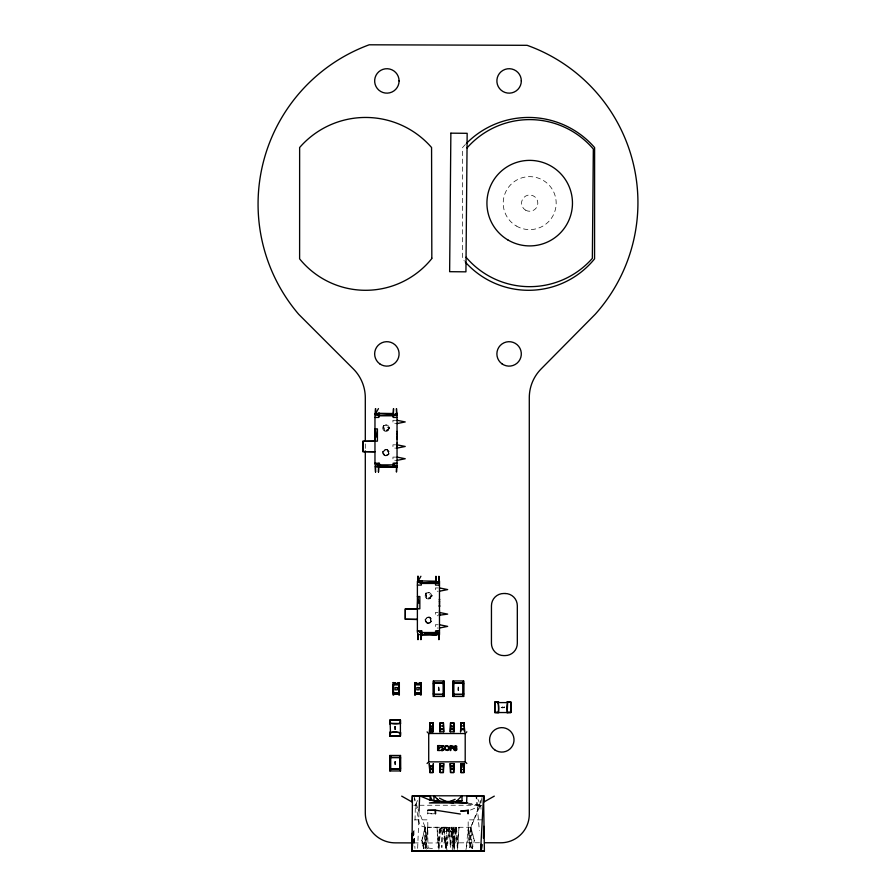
<?xml version="1.0" encoding="UTF-8"?>
<svg xmlns="http://www.w3.org/2000/svg" width="896" height="896" viewBox="0 0 896 896"><rect width="100%" height="100%" fill="white"/><g stroke="black" fill="none" stroke-linecap="round" stroke-linejoin="round"><path stroke-width="0.67" stroke-dasharray="4.48 3.36" d="M413.594 831.432L413.773 843.326M435.366 813.702L427.75 813.994L427.784 811.451M438.939 688.195L438.458 687.758M438.883 849.408L439.421 827.266L438.2 847.571L436.979 827.266L438.883 849.408L440.642 827.266L441.874 847.571L443.094 827.266L445.85 849.397L449.21 827.266L427.605 827.266L423.629 848.781L421.826 840.325L425.152 827.266L418.018 809.133M413.672 831.41L413.291 838.13M417.659 848.355L419.026 812.392M458.55 687.758L457.934 688.195L458.741 687.994M394.901 762.854L395.528 762.429L394.811 762.742M413.93 843.416L414.288 836.976L414.96 848.49M426.294 849.094L428.008 847.986L427.605 827.266L426.373 847.571L425.152 827.266L419.765 825.373L414.344 798.493M481.611 798.493L480.558 805.246L470.814 827.266L469.594 847.571L468.373 827.266L465.954 849.61L470.814 827.266L479.483 805.246L481.667 797.138M449.21 827.266L450.43 847.571L451.651 827.266L452.267 849.408L452.883 827.266L454.104 846.35L455.325 827.266L457.509 849.677L458.998 827.266L457.766 847.571L456.546 827.266L454.104 849.408L451.651 827.266L450.43 846.35L449.21 827.266L446.914 849.498L440.81 827.434M503.91 707.482C503.037 706.563 504.078 708.434 503.653 707.078M458.718 689.27C457.397 689.483 458.842 689.718 458.73 688.352L458.002 688.778M394.912 762.653L394.811 763.56L395.629 763.146M458.629 689.259L457.912 689.181L458.416 689.595M439.062 690.402C438.256 688.677 439.309 691.253 438.256 689.976L439.062 690.278L438.256 689.976M427.605 827.266L425.432 849.643L425.152 827.266L470.814 827.266L474.365 840.549L472.304 848.635L470.814 827.266L474.365 840.549M458.73 690.402C457.912 688.677 458.976 691.253 457.912 689.976L458.73 690.278L457.912 689.976M395.002 728.974L395.55 728.504L394.822 728.974M395.494 763.717L394.878 764.187L395.606 763.717M502.454 707.056L501.906 707.37L502.555 707.784C502.522 705.533 501.256 708.658 503.16 707.784L503.048 707.056M458.618 687.848L458.002 688.106M455.358 831.488L456.042 829.506L454.675 829.506L455.347 831.488M383.141 426.574L383.51 425.41L386.691 425.141L389.693 428.187L387.408 430.685L384.709 431.144L383.141 426.574L386.691 425.141M425.566 594.227L425.936 593.051L429.117 592.782L432.118 595.829L429.834 598.338L427.134 598.797L425.566 594.227L429.117 592.782M468.373 827.266L470.982 849.43L474.264 840.403M501.11 707.784C502.432 707.28 500.573 707.056 501.85 707.784M385.213 455.795L389.066 453.902L387.307 449.523L384.597 449.982L382.648 451.629L382.872 453.074L385.213 455.795L388.875 454.093L387.307 449.523L382.648 451.629L385.213 455.795L389.066 453.902M427.638 623.448L431.502 621.544L429.733 617.165L427.034 617.635L425.074 619.282L425.298 620.715L427.638 623.448L431.301 621.734L429.733 617.165L425.074 619.282L427.638 623.448L431.502 621.544M417.502 800.52L415.352 805.246L415.027 819.851L413.941 821.766M389.133 427.605L387.408 430.685L384.541 430.808M431.57 595.246L429.834 598.338L426.966 598.461M502.107 707.123L502.331 707.694M427.75 813.994L428.277 813.131L433.003 813.512M394.755 727.037C396.2 725.827 394.621 727.395 394.979 726.499M458.483 689.472L458.315 689.494M438.648 689.494L439.062 688.946C436.822 689.091 439.936 690.39 439.062 688.352L438.256 688.778M438.838 689.562L438.413 689.405M470.523 810.018L482.115 805.246L413.784 805.246M395.629 761.936C395.046 762.765 394.99 761.018 395.629 761.835C393.534 761.555 396.704 761.947 394.811 762.126M438.782 690.178L439.062 689.786M458.506 690.2L458.73 689.786M395.069 726.813L394.755 726.298M426.048 842.923L413.37 842.912M387.464 449.859L384.597 449.982L382.872 453.074L385.325 455.526M429.901 617.512L427.034 617.635L425.298 620.715L427.75 623.179M479.528 842.755L426.25 843.002M395.685 420.302L392.952 420.302L392.952 423.573L395.685 423.573M395.685 444.83L392.952 444.83L392.952 448.101L395.685 448.101M395.685 457.106L392.952 457.106L392.952 460.376L395.685 460.376M438.11 587.944L435.389 587.944L435.389 591.214L438.11 591.214M438.11 612.483L435.389 612.483L435.389 615.754L438.11 615.754M438.11 624.747L435.389 624.747L435.389 628.018L438.11 628.018M438.973 687.21L438.256 687.098L439.062 687.523M458.64 687.21L457.912 687.098L458.73 687.523M395.573 727.933L394.755 728.347C395.158 726.376 395.685 727.328 394.755 727.754L395.371 727.261M394.845 728.246L395.483 728.246M394.755 729.187L395.573 729.602L394.845 729.49M394.901 763.448L395.539 763.448M394.811 764.4L395.629 764.814M414.613 819.851L427.806 819.851L427.806 836.976M481.858 819.851L468.171 819.851L468.171 836.976M447.541 829.752L448.974 829.752L447.541 830.2M468.339 804.149L480.558 805.246L477.915 799.333M428.008 847.986L434.806 848.882M467.578 802.995L480.558 805.246M395.472 761.869L394.811 761.634M417.502 807.845L414.299 797.138M421.826 840.325L424.984 848.478M387.307 449.523L388.875 454.093M429.733 617.165L431.301 621.734M477.288 806.87L479.349 830.424M480.715 805.246L481.029 809.234M456.546 827.266L457.509 849.677M470.814 827.266L470.982 849.43M413.974 830.368L413.986 842.811M365.299 443.934L365.299 450.912M465.405 144.446A87.416 87.416 0 0 0 462.605 147.515L462.582 258.854A84.974 84.974 0 0 0 464.386 260.994M446.768 827.266L445.85 849.397L444.315 827.266L445.536 847.571L446.768 827.266M455.325 827.266L454.104 849.408L452.883 827.266L454.104 847.571L455.325 827.266M425.152 827.266L423.629 848.781L422.162 840L425.152 827.266M453.253 829.998L452.189 831.757L449.971 831.992L449.971 827.915L452.48 828.341L453.253 829.998M443.195 829.405L443.374 830.917A1.971 1.971 0 0 0 444.371 831.88L446.197 831.331C438.491 831.197 449.646 826.706 444.573 827.915A1.714 1.714 0 0 0 443.542 828.587L443.195 829.405M452.704 829.987L452.234 831.186L450.52 831.544L450.52 828.363L452.144 828.677L452.704 829.987M456.635 827.915L456.221 829.058L454.541 829.058L453.555 827.915L455.09 831.992L457.229 827.915L456.635 827.915M389.693 428.187L384.709 431.144L383.51 425.41L389.693 428.187M432.118 595.829L427.134 598.797L425.936 593.051L432.118 595.829M504.414 706.966L503.989 707.784L504.414 706.966M442.814 827.915L440.72 827.915L440.72 831.992L441.269 828.363L442.814 827.915M449.176 827.915L446.992 827.915L446.992 831.992L449.075 831.992L447.541 831.544L447.541 828.363L449.176 827.915M525.56 210.157A8.154 8.154 0 0 0 537.846 203.213A8.154 8.154 0 0 0 525.683 196.045A8.154 8.154 0 0 0 525.56 210.157M516.253 225.96A26.488 26.488 0 0 0 556.17 203.381A26.488 26.488 0 0 0 516.656 180.085A26.488 26.488 0 0 0 516.253 225.96M426.776 623.034A3.259 3.259 0 0 0 431.659 620.211A3.259 3.259 0 0 0 426.776 617.378A3.259 3.259 0 0 0 426.776 623.034M426.776 598.584A3.259 3.259 0 0 0 431.659 595.762A3.259 3.259 0 0 0 426.776 592.939A3.259 3.259 0 0 0 426.776 598.584M384.059 455.19A3.259 3.259 0 0 0 389.211 452.894A3.259 3.259 0 0 0 384.653 449.579A3.259 3.259 0 0 0 384.059 455.19M384.35 430.931A3.259 3.259 0 0 0 389.234 428.109A3.259 3.259 0 0 0 384.35 425.286A3.259 3.259 0 0 0 384.35 430.931"/><path stroke-width="1.34" d="M464.094 769.496L464.094 772.542L460.902 772.542L460.891 763.605L464.419 763.594L464.094 769.496L460.914 769.496L460.891 763.605M466.827 763.47L465.203 761.846L465.203 733.533L466.816 731.842M510.866 712.533L510.832 702.162L510.866 712.533L494.794 712.544L494.827 702.162L498.478 702.027M393.288 692.776L393.31 684.611L399.19 684.634L399.179 692.787L393.288 692.776L399.179 692.787M415.027 692.776L415.038 684.611L420.93 684.634L420.907 692.787L415.027 692.776L420.907 692.787M429.834 725.894L429.845 722.837L433.048 722.859L433.037 731.774L429.509 731.786L429.834 725.894L433.026 726.107M433.026 769.485L433.026 772.542L429.834 772.542L429.33 763.594L429.834 772.542L433.026 772.486L433.35 763.594L433.026 769.485L429.834 769.496M440.194 725.894L440.194 722.837L443.408 722.859L443.733 731.786L439.858 731.786L440.194 725.894L443.374 726.107M443.386 769.485L443.374 772.542L440.16 772.52L439.835 763.594L443.71 763.594L443.386 769.485L440.194 769.272L439.835 763.594M450.542 725.894L450.554 722.837L453.768 722.859L454.093 731.786L450.218 731.786L450.542 725.894L453.734 726.107M453.734 769.485L453.734 772.542L450.52 772.52L450.195 763.594L454.059 763.594L453.734 769.485L450.554 769.272L450.195 763.594M460.914 769.496L460.902 772.542L464.094 772.486L464.419 763.594L460.891 763.818L464.117 766.707L460.891 767.2M460.902 722.837L460.578 731.786L460.902 722.837L464.083 722.837L464.598 731.786L464.083 722.837M433.037 728.179L429.811 728.672L433.037 731.562L429.509 731.786L429.845 722.837M433.037 731.774L433.048 722.859M440.194 722.837L439.858 731.786M450.218 731.786L450.554 722.837M454.059 763.594L453.734 772.486L450.542 772.486L450.554 769.272M400.512 732.368L400.4 736.075L400.4 719.981L390.04 720.026L389.906 723.677M466.57 802.962L456.221 801.494L439.779 801.461L429.397 802.962L466.57 802.962L466.917 795.962L483.56 795.794L484.4 851.066L412.003 851.054L412.44 795.794L429.061 795.962L419.653 795.794L419.07 811.003M494.794 712.544L494.794 702.128L498.747 702.027M395.102 684.163L395.125 682.83L393.142 682.573L393.142 694.837L396.2 693.661L399.347 694.837L399.347 682.573L396.278 683.749L395.125 682.83M400.4 736.075L400.512 732.514M443.733 731.786L443.408 722.859M454.093 731.786L453.768 722.859M483.907 826.314L483.392 838.141M440.194 769.272L440.16 772.52L443.374 772.486L443.71 763.594M481.264 844.278L481.152 851.2L412.003 851.054L412.037 833.302M389.906 723.946L390.04 720.026L390.477 732.726A18.234 18.234 0 0 1 399.941 732.726L400.344 732.726M378.65 465.763L378.47 472.058L378.65 465.763L375.368 466.043L375.547 472.058L375.368 466.043M375.368 414.602L375.547 408.61L375.368 414.602L378.773 415.285L392.549 414.4L393.299 413.538L393.534 408.61L393.366 414.602L392.549 414.4M417.805 582.254L417.973 576.262L417.805 582.254L421.198 582.926L434.974 582.042L435.725 581.179L435.96 576.262L435.792 582.254L432.802 582.68M414.87 694.837L414.87 682.573L417.939 683.749L421.075 682.573L421.075 694.837L418.018 693.661L414.87 694.837L418.018 693.661M481.286 848.501L481.152 851.2L413.997 851.11L417.558 851.122M483.56 795.794L480.581 851.054L484.4 851.066M468.306 810.23L468.082 813.848L467.701 810.723L468.306 810.23L460.634 811.082L467.701 810.723M454.339 749.101C457.296 746.01 455.314 752.752 454.451 748.586L454.832 748.283M441.65 746.558C442.546 747.802 445.917 750.355 441.93 750.557C439.096 750.042 446.69 749.683 441.291 747.678A1.131 1.131 0 0 1 440.966 746.906L441.75 745.741L443.778 745.685C444.035 746.11 440.787 746.659 441.65 746.558L442.646 746.088M412.003 851.054L412.642 844.592M397.04 437.461L397.13 437.405M439.555 604.688L439.555 605.058M452.547 747.118L450.811 748.115L452.435 747.611L451.898 748.082M397.04 437.763L397.13 437.147M439.477 605.405L439.477 605.102M397.04 436.374L397.04 436.162M439.477 600.824L439.477 602.336M439.477 604.016L439.555 602.907M482.272 844.67L481.152 851.2L480.67 845.656M397.04 438.76L397.04 438.995M439.477 606.413L439.477 605.707L439.477 606.648M397.04 448.022L397.04 447.227M397.04 431.346L397.13 432.096M397.04 434.078L397.13 434.179M397.04 446.746L397.04 446.163M439.477 614.398L439.555 613.637L439.477 614.555M498.333 703.45C497.941 698.006 498.534 708.837 498.747 712.634M439.555 613.749L439.555 614.466M439.062 581.571L439.062 582.277L438.894 576.262L439.062 581.571L435.389 582.635L435.725 581.179L421.075 580.944L417.805 581.627L420.907 576.262M399.963 757.366L400.512 755.474L389.906 755.474L389.906 770.952L400.512 770.952L400.512 755.474L399.694 756.694L399.694 769.731L400.512 770.952L399.963 769.059M443.699 681.912L443.15 683.816L443.968 683.816M498.478 712.634L494.894 712.376M397.04 438.581L397.04 438.054M396.637 413.93L396.637 414.635L396.469 408.61L396.637 413.93L392.952 414.982L393.299 413.538L378.65 413.302L375.368 413.974L379.467 413.347L378.773 415.285L375.368 413.974L378.47 408.61M421.893 581L421.198 582.926L417.805 581.627L421.893 581L421.893 582.333M439.477 615.462L439.477 614.88M507.562 712.454L507.528 712.062A18.234 18.234 0 0 1 507.528 702.598L498.131 702.598A18.234 18.234 0 0 1 498.131 712.062L498.131 712.466M397.04 434.683L397.04 433.832M439.477 600.253L439.477 598.987M395.002 463.232L392.549 466.67L378.706 467.141L396.637 466.693L396.469 472.058L396.637 466.066L396.637 466.693L392.549 466.67L379.467 465.461L378.706 467.141L375.368 466.738M456.008 747.275C455.213 743.859 454.149 749.672 456.098 746.648M400.344 723.318L400.4 719.981L400.512 723.677M433.373 683.816L434.19 683.816L433.373 680.96L434.19 682.181L434.19 695.229L433.373 696.45L443.968 696.45L443.968 680.96L433.373 680.96L433.373 696.45L434.19 693.594L433.373 693.594M443.968 696.45L443.15 695.229L443.15 682.181L443.968 680.96M389.906 770.952L390.723 769.731L390.723 756.694L389.906 755.474M453.04 683.816L453.846 683.816L453.04 680.96L453.846 682.181L453.846 695.229L453.04 696.45L463.635 696.45L463.635 680.96L453.04 680.96L453.04 696.45L453.846 693.594L453.04 693.594M463.635 693.594L462.818 693.594L463.635 696.45L462.818 695.229L462.818 682.181L463.635 680.96L462.818 683.816L463.635 683.816M443.218 749.638L442.624 749.997M454.171 747.398L454.653 747.858L453.746 749.347A1.355 1.355 0 0 0 454.507 750.389L456.322 750.277A1.31 1.31 0 0 0 456.859 749.493L456.882 748.899A1.422 1.422 0 0 0 456.366 748.026L456.736 747.074A1.165 1.165 0 0 0 456.344 745.875L454.126 746.211A1.154 1.154 0 0 0 453.981 746.939L454.373 747.634M437.427 630.885L434.974 634.312L421.142 634.794L417.805 634.39L417.805 633.685L417.973 639.71L417.805 634.39M397.04 444.013L397.04 442.982M439.477 611.654L439.477 610.624M439.555 599.749L439.477 599.234M443.946 683.032L443.968 694.411L433.373 694.411L433.373 682.998L443.968 682.998L433.373 682.998M400.478 757.546L400.512 768.914L389.906 768.914L389.906 757.501L400.512 757.501L389.906 757.501M453.04 694.411L453.04 682.998L463.635 682.998L463.635 694.411L453.04 694.411L463.635 694.411M397.04 446.085L397.13 446.824M456.221 801.494L462.011 795.794L462.011 800.688L456.221 801.494L462.011 800.688M465.203 761.846L428.714 761.869L427.056 763.504M393.31 684.611L399.19 684.634M415.038 684.611L420.93 684.634M435.086 810.723L435.49 813.882L435.68 810.23L427.851 810.309L435.68 810.23L460.32 814.027M389.906 732.368L390.006 736.053L400.378 736.03M396.2 683.749L399.347 682.573M396.278 693.661L393.142 694.837M417.939 683.749L421.075 682.573M454.451 748.586L455.056 748.205M393.12 465.685L397.04 467.32L397.04 413.347L393.12 415.8L378.885 415.8L374.965 413.594L374.965 464.867M420.157 632.52L439.477 632.52L435.546 633.338L439.477 634.973L439.477 581L435.546 583.453L421.322 583.453L417.39 581.235L417.39 632.52M494.29 796.13L483.93 801.987L484.042 795.794L412.25 795.794L412.037 801.987L401.677 796.13M390.006 736.053L400.254 735.885M393.12 415.307L397.04 413.347M439.477 581L435.546 582.96L439.477 583.453M456.322 750.277L455.314 750.568M455.146 799.299L447.989 802.312L430.046 800.139L419.653 795.794M376.466 414.165L378.65 413.302M418.891 581.818L421.075 580.944M395.55 466.491L393.366 467.32L383.992 466.334M437.976 634.133L435.792 634.973L421.142 634.794L421.075 633.416L420.907 639.71L421.893 633.114L417.805 630.885M510.754 712.32L506.912 712.634M400.422 723.206L399.941 723.318A18.234 18.234 0 0 1 390.477 723.318L400.512 723.531M456.019 750.434L454.877 750.512M439.555 602.157L439.477 601.485M397.04 414.982L393.12 415.8L393.12 417.435L397.04 417.435M439.477 582.635L435.546 583.453L435.546 585.088L439.477 585.088M397.04 423.573L405.227 421.938L397.04 420.302M397.04 448.101L405.227 446.466L397.04 444.83M397.04 460.376L405.227 458.741L397.04 457.106M439.477 591.214L447.653 589.579L439.477 587.944M439.477 628.018L447.653 626.382L439.477 624.747M507.181 712.634L507.662 702.139L510.877 702.139L507.181 702.027M442.075 746.166L442.982 746.11M429.834 729.635L433.026 729.501M442.714 750.523L440.966 750.31L442.198 750.568M466.917 795.962L476.325 795.794L476.56 798.56M494.973 702.24L498.019 702.195M507.64 712.466L510.832 712.499M440.171 728.672L443.408 728.672M450.52 728.672L453.757 728.672M460.88 728.672L464.117 728.672M460.902 729.635L464.083 729.624M429.834 765.755L433.026 765.744M429.811 766.707L433.048 766.707M440.16 766.707L443.408 766.707M450.52 766.707L453.757 766.707M460.902 725.894L464.094 725.883M440.194 729.635L443.374 729.635M450.542 729.635L453.734 729.635M440.194 765.744L443.386 765.744M450.554 765.744L453.734 765.744M374.965 417.435L378.885 417.435L378.885 415.8M374.965 428.882L377.418 428.882L377.418 441.157L362.902 441.291L362.891 451.629L374.965 451.786L362.846 451.595L362.858 441.314L374.965 441.157L375.368 428.882L376.734 437.069M397.04 463.232L393.12 463.232L393.12 464.867L397.04 465.685M379.467 467.018L379.467 463.232L374.965 463.232L378.885 464.867L393.12 464.867M417.39 585.088L421.322 585.088L421.322 583.453M417.39 596.534L419.843 596.534L419.843 608.798L405.328 608.933L405.317 619.282L417.39 619.427L405.283 619.248L405.294 608.966L417.39 608.798L417.805 596.534L418.936 603.344M439.477 630.885L435.546 630.885L435.546 632.52L439.477 633.338M433.373 682.181L434.19 682.181M443.15 682.181L443.968 682.181M453.04 682.181L453.846 682.181M462.818 682.181L463.635 682.181M393.21 684.163L399.269 684.163M414.949 684.163L421.008 684.163M393.21 693.246L399.269 693.246M414.949 693.246L421.008 693.246M443.15 693.594L443.968 693.594M433.373 695.229L434.19 695.229M443.15 695.229L443.968 695.229M453.04 695.229L453.846 695.229M462.818 695.229L463.635 695.229M506.912 702.027L510.698 702.285M429.834 722.893L433.026 722.893M440.194 722.893L443.386 722.893M450.554 722.893L453.734 722.893M460.902 722.893L464.094 722.893M400.344 732.838C397.578 732.424 388.08 729.938 390.04 736.03M427.101 731.909L428.714 733.51L465.203 733.533M438.29 747.757L440.014 747.757L438.29 748.294M450.811 748.653L452.547 748.35L453.141 746.603A1.21 1.21 0 0 0 452.682 745.92L450.162 745.606L450.162 750.501L450.811 750.501L450.811 746.144L452.547 747.096M389.906 756.694L390.723 756.694M399.694 756.694L400.512 756.694M399.694 758.318L400.512 758.318M399.694 768.107L400.512 768.107M389.906 769.731L390.723 769.731M399.694 769.731L400.512 769.731M445.256 802.312L451.909 802.312M455.84 802.312L467.578 802.995M453.04 682.998L463.602 683.032M433.406 694.366L443.968 694.411M389.939 768.88L400.512 768.914M484.837 842.744L500.763 842.789A28.526 28.526 0 0 0 529.29 814.262L529.29 397.69A40.846 40.846 0 0 1 541.106 368.962L595.202 314.294A167.138 167.138 0 0 0 527.117 45.315L369.186 44.8A169.747 169.747 0 0 0 298.693 314.294L353.338 368.928A40.846 40.846 0 0 1 365.299 397.813L365.299 441.134M411.97 842.901L395.237 842.856A29.994 29.994 0 0 1 365.299 812.862L365.299 450.912M494.827 712.499L497.997 712.522M390.163 720.093L400.299 720.16M450.52 726.858L453.757 726.891M429.811 726.858L433.048 726.891M450.531 768.488L453.757 768.51M429.822 768.488L433.048 768.51M420.19 632.643L422.979 632.766M453.41 802.805L447.989 802.312L439.477 798.168M424.514 633.349L434.974 634.312L439.062 634.334L439.062 633.718L438.894 639.71L439.062 634.334L435.792 634.973L426.429 633.976M437.45 801.136L439.779 801.461L433.966 795.794L433.966 800.688L439.779 801.461L436.878 798.638M439.477 612.483L447.653 614.118L439.477 615.205M393.243 465.36L395.506 465.83M435.669 633.013L437.931 633.483M414.87 682.573L418.018 683.749M393.142 682.573L396.278 683.749M421.075 694.837L417.939 693.661M399.347 694.837L396.2 693.661M375.368 463.232L379.467 465.461M434.974 582.042L435.389 582.635M432.006 800.139L430.046 795.794L430.046 800.139M439.477 605.562L439.555 606.659M476.93 802.715L477.165 805.482M390.219 735.941L389.906 732.099M521.326 80.797L521.326 80.931A12.219 12.219 0 0 1 502.992 91.515A12.219 12.219 0 0 1 502.992 70.347A12.219 12.219 0 0 1 521.326 80.931M399.09 80.797L399.09 80.931A12.219 12.219 0 0 1 380.766 91.515A12.219 12.219 0 0 1 380.766 70.347A12.219 12.219 0 0 1 399.09 80.931M420.65 684.891L420.65 692.507M415.296 684.891L415.307 692.507M398.91 684.891L398.91 692.507M393.568 684.891L393.579 692.507M428.714 733.51L428.714 761.869M421.893 634.659L421.893 630.885L417.39 630.885L421.322 632.52L421.322 630.885M379.467 413.347L379.467 414.691M378.885 463.232L378.885 464.867M466.054 257.23A83.518 83.518 0 0 0 592.357 258.362L593.331 149.038A83.518 83.518 0 0 0 467.029 147.918M465.304 262.046A84.974 84.974 0 0 0 594.563 258.854L594.608 147.594A87.416 87.416 0 0 0 466.368 143.45M450.867 133.168L449.635 271.69L465.931 271.835L467.163 133.314L450.867 133.168M431.827 258.205L431.592 258.854A84.974 84.974 0 0 1 299.611 258.854L299.634 147.515A87.416 87.416 0 0 1 431.57 147.515L431.827 258.205M445.222 747.701L445.603 749.414L447.294 749.986A1.467 1.467 0 0 0 448.146 749.448C450.218 747.051 445.738 744.374 445.222 747.701M444.606 747.488L445.054 749.728L447.496 750.49A2.094 2.094 0 0 0 448.728 749.672L448.773 746.469L446.387 745.606A2.117 2.117 0 0 0 445.043 746.424L444.606 747.488M505.098 593.499L503.675 593.499A12.219 12.219 0 0 0 491.456 605.718L491.445 643.362A12.219 12.219 0 0 0 503.675 655.592L505.098 655.592A12.219 12.219 0 0 0 517.317 643.362L517.317 605.718A12.219 12.219 0 0 0 505.098 593.499M397.376 687.568L395.102 687.568L395.102 689.842L397.376 689.842L397.376 687.568M419.115 687.568L416.842 687.568L416.842 689.842L419.115 689.842L419.115 687.568M440.138 745.606L437.629 745.606L437.629 750.501L440.25 750.501L438.29 749.963L438.29 746.144L440.138 745.606M507.976 239.994A42.784 42.784 0 0 0 572.466 203.526A42.784 42.784 0 0 0 508.637 165.906A42.784 42.784 0 0 0 507.976 239.994M379.747 363.843A12.219 12.219 0 0 0 399.034 355.107A12.219 12.219 0 0 0 381.83 342.776A12.219 12.219 0 0 0 379.747 363.843M501.984 363.843A12.219 12.219 0 0 0 521.259 355.107A12.219 12.219 0 0 0 504.056 342.776A12.219 12.219 0 0 0 501.984 363.843M494.682 749.795A12.219 12.219 0 0 0 513.968 741.059A12.219 12.219 0 0 0 496.754 728.728A12.219 12.219 0 0 0 494.682 749.795"/></g></svg>
